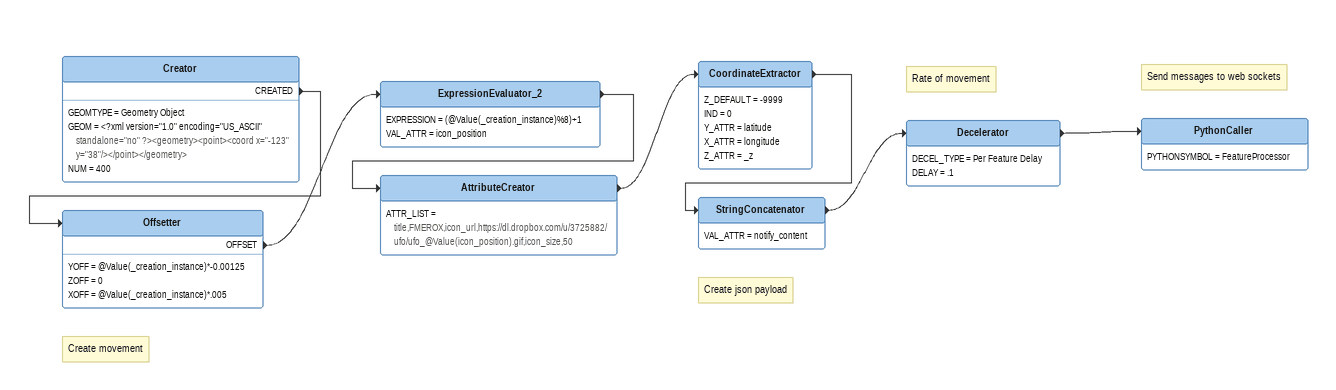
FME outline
Creator
    GEOMTYPE = Geometry Object
    GEOM = <?xml version="1.0" encoding="US_ASCII" standalone="no" ?><geometry><point><coord x="-123" y="38"/></point></geometry>
    NUM = 400
    CREATED -> Offsetter
Note: Create movement
Offsetter
    YOFF = @Value(_creation_instance)*-0.00125
    ZOFF = 0
    XOFF = @Value(_creation_instance)*.005
    OFFSET -> ExpressionEvaluator_2
ExpressionEvaluator_2
    EXPRESSION = (@Value(_creation_instance)%8)+1
    VAL_ATTR = icon_position
    -> AttributeCreator
AttributeCreator
    ATTR_LIST = title,FMEROX,icon_url,https://dl.dropbox.com/u/3725882/ufo/ufo_@Value(icon_position).gif,icon_size,50
    -> CoordinateExtractor
CoordinateExtractor
    Z_DEFAULT = -9999
    IND = 0
    Y_ATTR = latitude
    X_ATTR = longitude
    Z_ATTR = _z
    -> StringConcatenator
Note: Create json payload
StringConcatenator
    VAL_ATTR = notify_content
    -> Decelerator
Note: Rate of movement
Decelerator
    DECEL_TYPE = Per Feature Delay
    DELAY = .1
    -> PythonCaller
Note: Send messages to web sockets
PythonCaller
    PYTHONSYMBOL = FeatureProcessor
